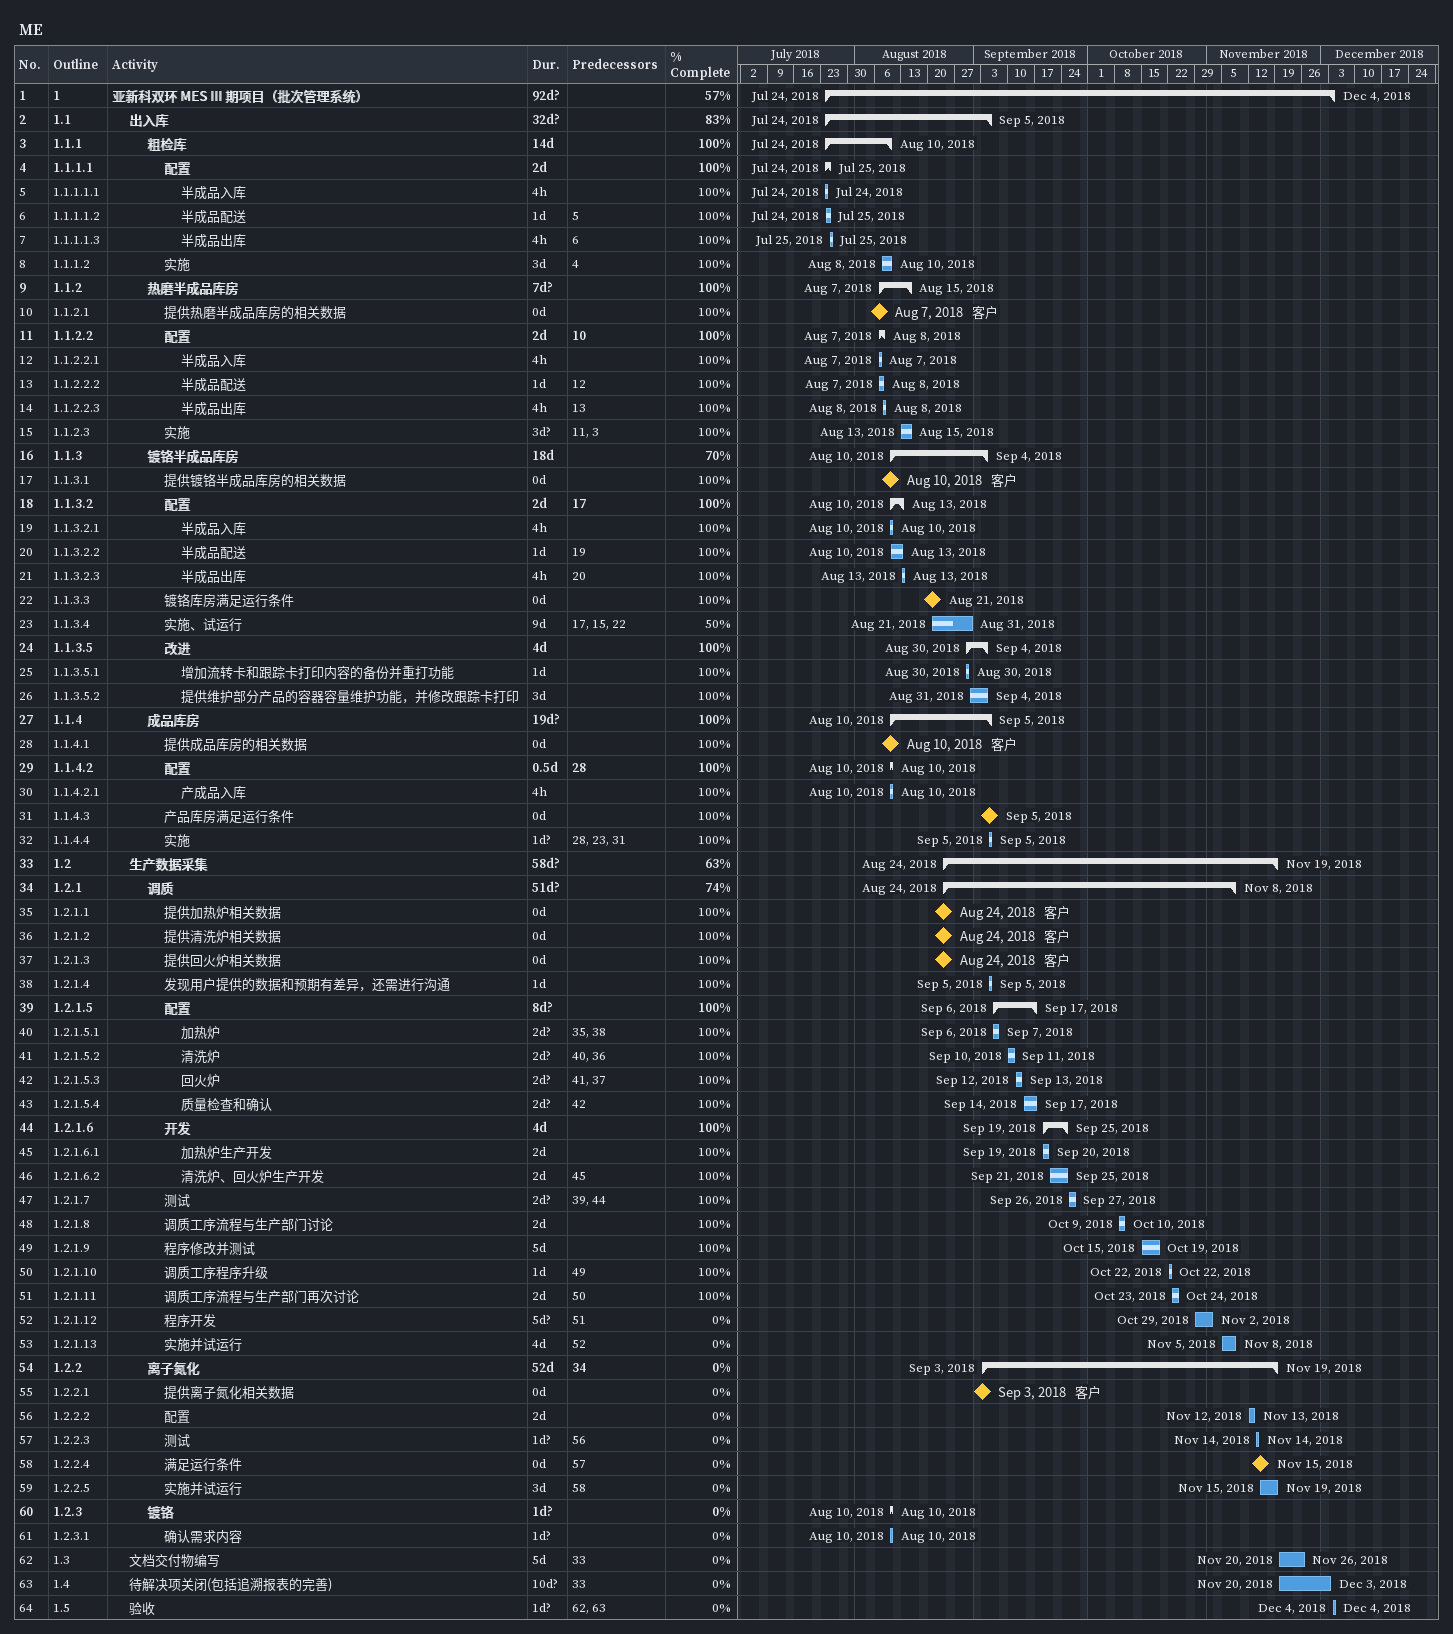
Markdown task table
ME

| ID | WBS | Task | Duration | Start | Finish | Predecessors | Resources | % complete |
|---|---|---|---|---|---|---|---|---|
| 1 | 1 | **亚新科双环 MES III 期项目（批次管理系统）** | 92d? | 2018-07-24 | 2018-12-04 |  |  | 57 |
| 2 | 1.1 | **出入库** | 32d? | 2018-07-24 | 2018-09-05 |  |  | 83 |
| 3 | 1.1.1 | **粗检库** | 14d | 2018-07-24 | 2018-08-10 |  |  | 100 |
| 4 | 1.1.1.1 | **配置** | 2d | 2018-07-24 | 2018-07-25 |  |  | 100 |
| 5 | 1.1.1.1.1 | 半成品入库 | 4h | 2018-07-24 | 2018-07-24 |  |  | 100 |
| 6 | 1.1.1.1.2 | 半成品配送 | 1d | 2018-07-24 | 2018-07-25 | 5 |  | 100 |
| 7 | 1.1.1.1.3 | 半成品出库 | 4h | 2018-07-25 | 2018-07-25 | 6 |  | 100 |
| 8 | 1.1.1.2 | 实施 | 3d | 2018-08-08 | 2018-08-10 | 4 |  | 100 |
| 9 | 1.1.2 | **热磨半成品库房** | 7d? | 2018-08-07 | 2018-08-15 |  |  | 100 |
| 10 | 1.1.2.1 | 提供热磨半成品库房的相关数据 | 0d | 2018-08-07 | 2018-08-07 |  | 客户 | 100 |
| 11 | 1.1.2.2 | **配置** | 2d | 2018-08-07 | 2018-08-08 | 10 |  | 100 |
| 12 | 1.1.2.2.1 | 半成品入库 | 4h | 2018-08-07 | 2018-08-07 |  |  | 100 |
| 13 | 1.1.2.2.2 | 半成品配送 | 1d | 2018-08-07 | 2018-08-08 | 12 |  | 100 |
| 14 | 1.1.2.2.3 | 半成品出库 | 4h | 2018-08-08 | 2018-08-08 | 13 |  | 100 |
| 15 | 1.1.2.3 | 实施 | 3d? | 2018-08-13 | 2018-08-15 | 11, 3 |  | 100 |
| 16 | 1.1.3 | **镀铬半成品库房** | 18d | 2018-08-10 | 2018-09-04 |  |  | 70 |
| 17 | 1.1.3.1 | 提供镀铬半成品库房的相关数据 | 0d | 2018-08-10 | 2018-08-10 |  | 客户 | 100 |
| 18 | 1.1.3.2 | **配置** | 2d | 2018-08-10 | 2018-08-13 | 17 |  | 100 |
| 19 | 1.1.3.2.1 | 半成品入库 | 4h | 2018-08-10 | 2018-08-10 |  |  | 100 |
| 20 | 1.1.3.2.2 | 半成品配送 | 1d | 2018-08-10 | 2018-08-13 | 19 |  | 100 |
| 21 | 1.1.3.2.3 | 半成品出库 | 4h | 2018-08-13 | 2018-08-13 | 20 |  | 100 |
| 22 | 1.1.3.3 | 镀铬库房满足运行条件 | 0d | 2018-08-21 | 2018-08-21 |  |  | 100 |
| 23 | 1.1.3.4 | 实施、试运行 | 9d | 2018-08-21 | 2018-08-31 | 17, 15, 22 |  | 50 |
| 24 | 1.1.3.5 | **改进** | 4d | 2018-08-30 | 2018-09-04 |  |  | 100 |
| 25 | 1.1.3.5.1 | 增加流转卡和跟踪卡打印内容的备份并重打功能 | 1d | 2018-08-30 | 2018-08-30 |  |  | 100 |
| 26 | 1.1.3.5.2 | 提供维护部分产品的容器容量维护功能，并修改跟踪卡打印 | 3d | 2018-08-31 | 2018-09-04 |  |  | 100 |
| 27 | 1.1.4 | **成品库房** | 19d? | 2018-08-10 | 2018-09-05 |  |  | 100 |
| 28 | 1.1.4.1 | 提供成品库房的相关数据 | 0d | 2018-08-10 | 2018-08-10 |  | 客户 | 100 |
| 29 | 1.1.4.2 | **配置** | 0.5d | 2018-08-10 | 2018-08-10 | 28 |  | 100 |
| 30 | 1.1.4.2.1 | 产成品入库 | 4h | 2018-08-10 | 2018-08-10 |  |  | 100 |
| 31 | 1.1.4.3 | 产品库房满足运行条件 | 0d | 2018-09-05 | 2018-09-05 |  |  | 100 |
| 32 | 1.1.4.4 | 实施 | 1d? | 2018-09-05 | 2018-09-05 | 28, 23, 31 |  | 100 |
| 33 | 1.2 | **生产数据采集** | 58d? | 2018-08-24 | 2018-11-19 |  |  | 63 |
| 34 | 1.2.1 | **调质** | 51d? | 2018-08-24 | 2018-11-08 |  |  | 74 |
| 35 | 1.2.1.1 | 提供加热炉相关数据 | 0d | 2018-08-24 | 2018-08-24 |  | 客户 | 100 |
| 36 | 1.2.1.2 | 提供清洗炉相关数据 | 0d | 2018-08-24 | 2018-08-24 |  | 客户 | 100 |
| 37 | 1.2.1.3 | 提供回火炉相关数据 | 0d | 2018-08-24 | 2018-08-24 |  | 客户 | 100 |
| 38 | 1.2.1.4 | 发现用户提供的数据和预期有差异，还需进行沟通 | 1d | 2018-09-05 | 2018-09-05 |  |  | 100 |
| 39 | 1.2.1.5 | **配置** | 8d? | 2018-09-06 | 2018-09-17 |  |  | 100 |
| 40 | 1.2.1.5.1 | 加热炉 | 2d? | 2018-09-06 | 2018-09-07 | 35, 38 |  | 100 |
| 41 | 1.2.1.5.2 | 清洗炉 | 2d? | 2018-09-10 | 2018-09-11 | 40, 36 |  | 100 |
| 42 | 1.2.1.5.3 | 回火炉 | 2d? | 2018-09-12 | 2018-09-13 | 41, 37 |  | 100 |
| 43 | 1.2.1.5.4 | 质量检查和确认 | 2d? | 2018-09-14 | 2018-09-17 | 42 |  | 100 |
| 44 | 1.2.1.6 | **开发** | 4d | 2018-09-19 | 2018-09-25 |  |  | 100 |
| 45 | 1.2.1.6.1 | 加热炉生产开发 | 2d | 2018-09-19 | 2018-09-20 |  |  | 100 |
| 46 | 1.2.1.6.2 | 清洗炉、回火炉生产开发 | 2d | 2018-09-21 | 2018-09-25 | 45 |  | 100 |
| 47 | 1.2.1.7 | 测试 | 2d? | 2018-09-26 | 2018-09-27 | 39, 44 |  | 100 |
| 48 | 1.2.1.8 | 调质工序流程与生产部门讨论 | 2d | 2018-10-09 | 2018-10-10 |  |  | 100 |
| 49 | 1.2.1.9 | 程序修改并测试 | 5d | 2018-10-15 | 2018-10-19 |  |  | 100 |
| 50 | 1.2.1.10 | 调质工序程序升级 | 1d | 2018-10-22 | 2018-10-22 | 49 |  | 100 |
| 51 | 1.2.1.11 | 调质工序流程与生产部门再次讨论 | 2d | 2018-10-23 | 2018-10-24 | 50 |  | 100 |
| 52 | 1.2.1.12 | 程序开发 | 5d? | 2018-10-29 | 2018-11-02 | 51 |  | 0 |
| 53 | 1.2.1.13 | 实施并试运行 | 4d | 2018-11-05 | 2018-11-08 | 52 |  | 0 |
| 54 | 1.2.2 | **离子氮化** | 52d | 2018-09-03 | 2018-11-19 | 34 |  | 0 |
| 55 | 1.2.2.1 | 提供离子氮化相关数据 | 0d | 2018-09-03 | 2018-09-03 |  | 客户 | 0 |
| 56 | 1.2.2.2 | 配置 | 2d | 2018-11-12 | 2018-11-13 |  |  | 0 |
| 57 | 1.2.2.3 | 测试 | 1d? | 2018-11-14 | 2018-11-14 | 56 |  | 0 |
| 58 | 1.2.2.4 | 满足运行条件 | 0d | 2018-11-15 | 2018-11-15 | 57 |  | 0 |
| 59 | 1.2.2.5 | 实施并试运行 | 3d | 2018-11-15 | 2018-11-19 | 58 |  | 0 |
| 60 | 1.2.3 | **镀铬** | 1d? | 2018-08-10 | 2018-08-10 |  |  | 0 |
| 61 | 1.2.3.1 | 确认需求内容 | 1d? | 2018-08-10 | 2018-08-10 |  |  | 0 |
| 62 | 1.3 | 文档交付物编写 | 5d | 2018-11-20 | 2018-11-26 | 33 |  | 0 |
| 63 | 1.4 | 待解决项关闭(包括追溯报表的完善) | 10d? | 2018-11-20 | 2018-12-03 | 33 |  | 0 |
| 64 | 1.5 | 验收 | 1d? | 2018-12-04 | 2018-12-04 | 62, 63 |  | 0 |
